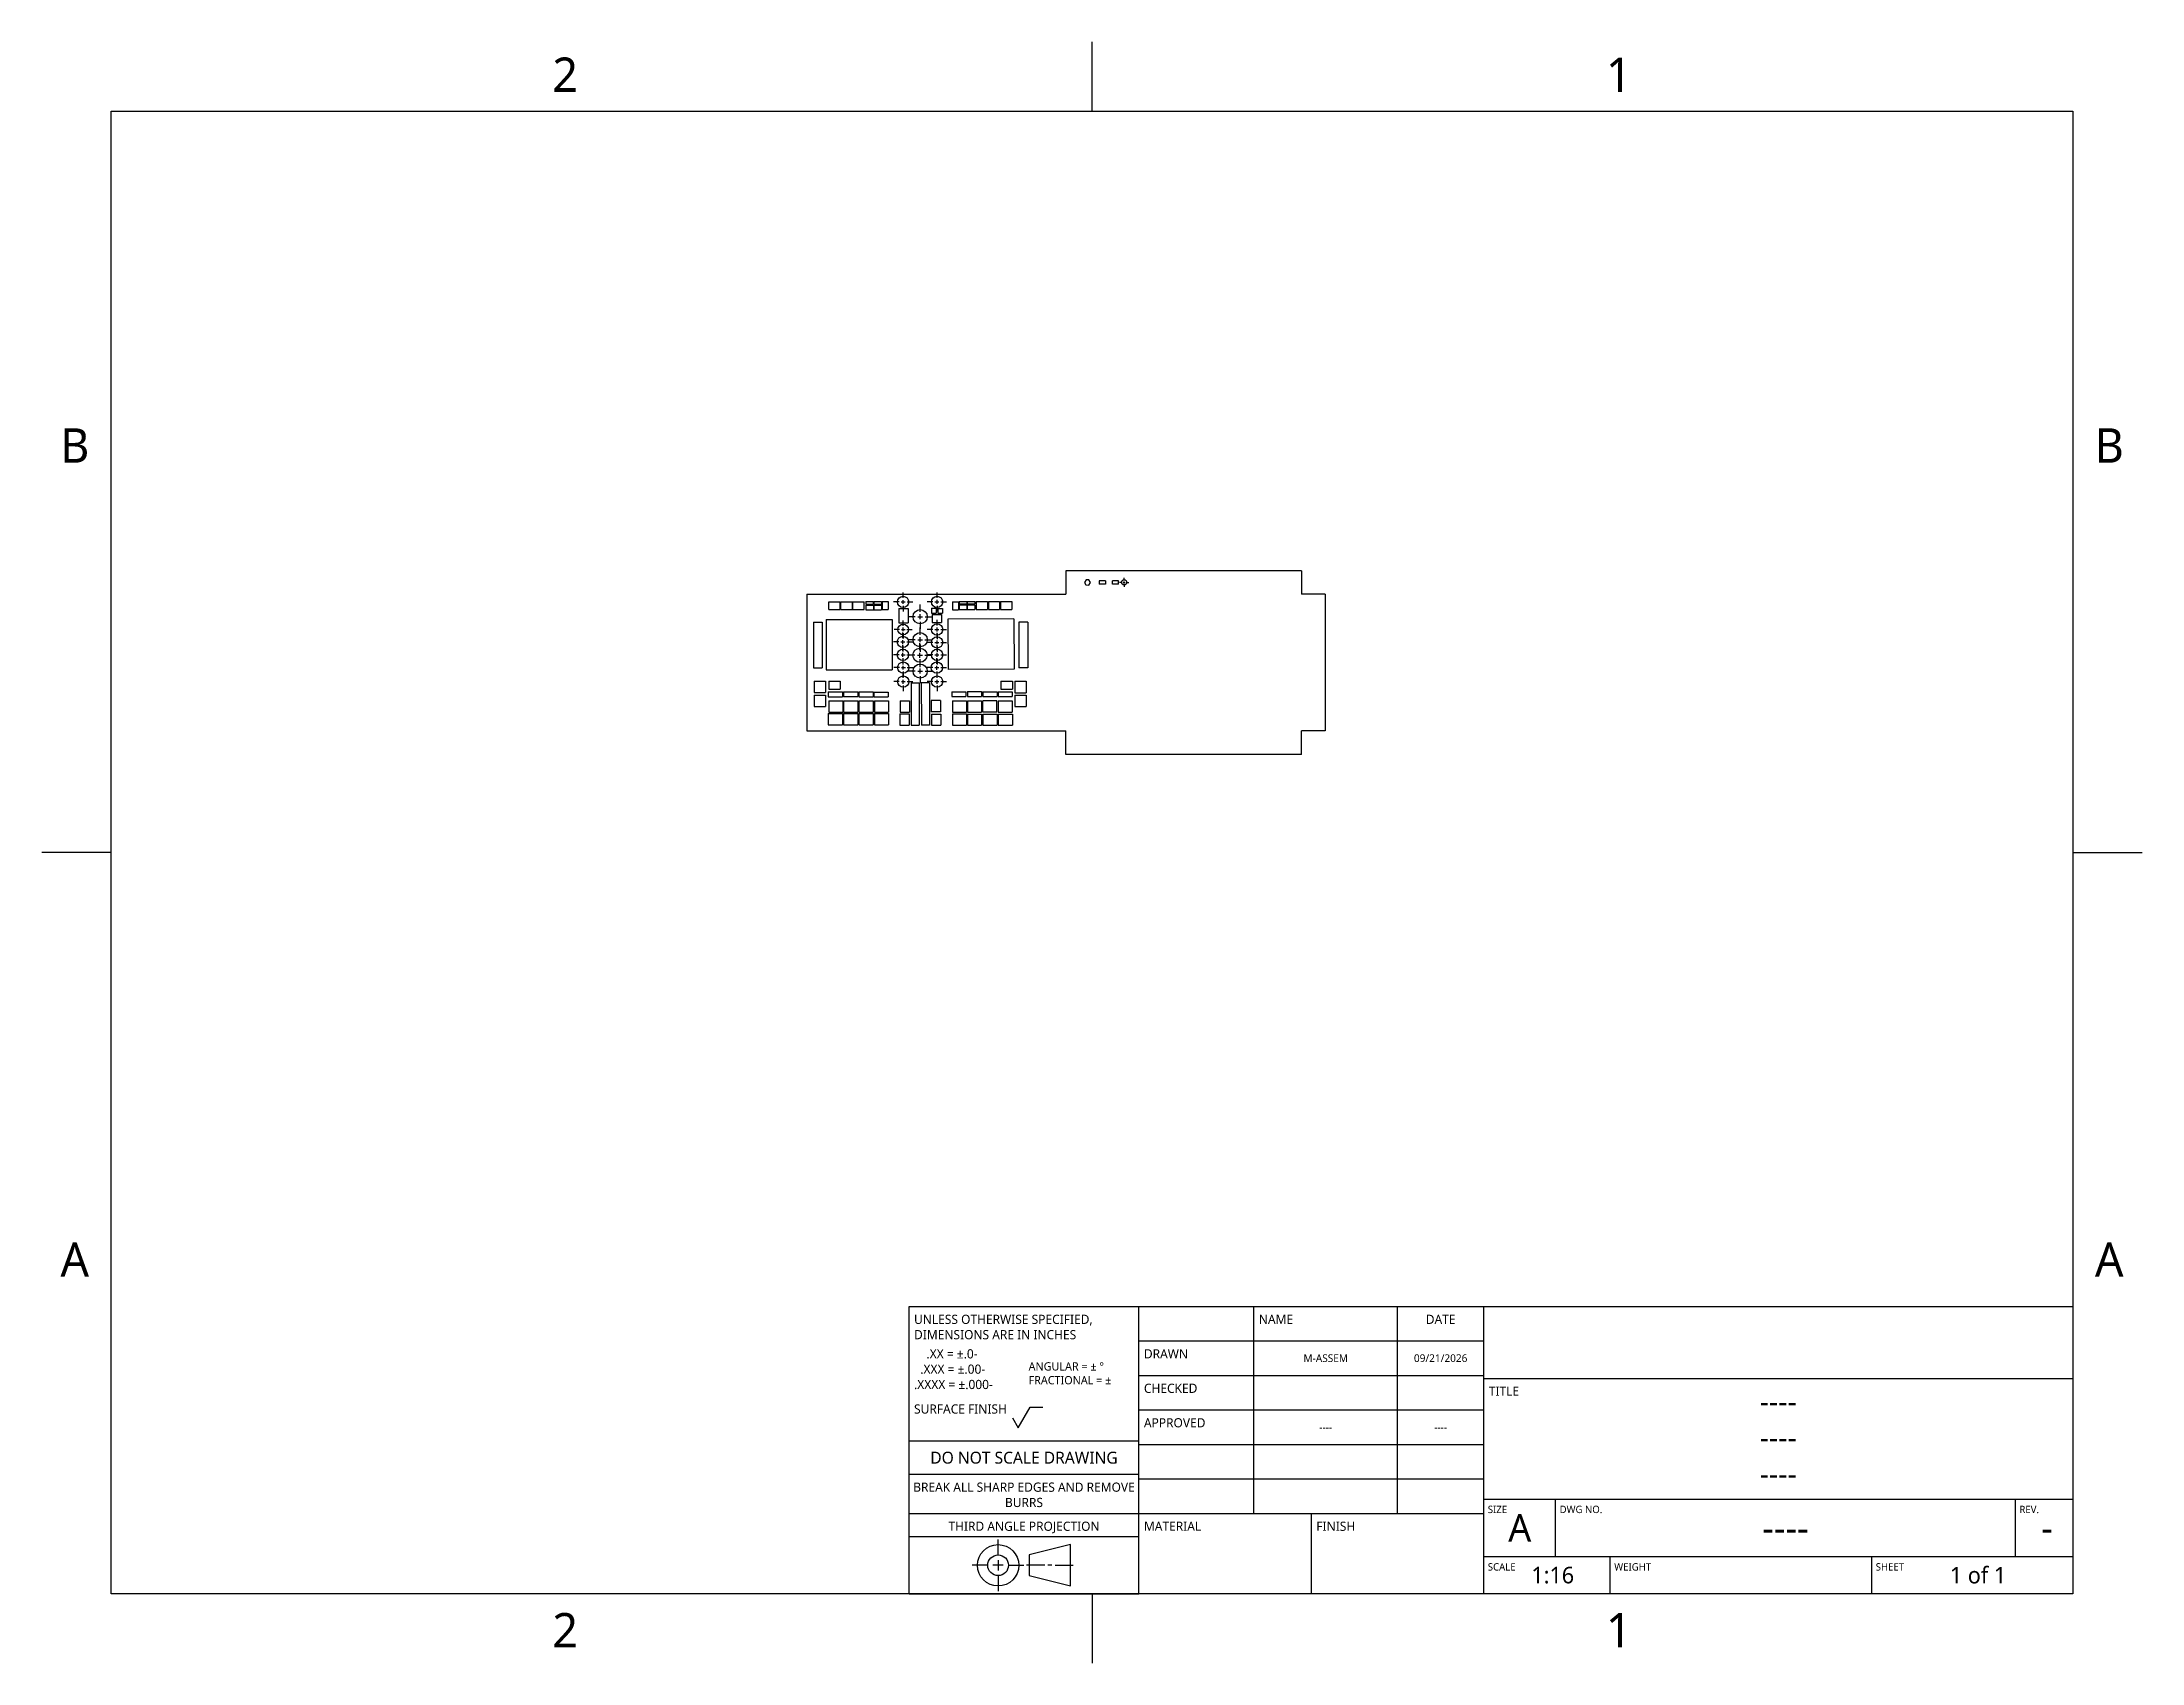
# Model space of a CAD drawing. Extents: x 0 to 11, y 0 to 8.5.
import ezdxf

# ---------------------------------------------------------------- set-up
doc = ezdxf.new("R2010")
doc.units = 0
doc.header["$LTSCALE"] = 0.5
doc.header["$MEASUREMENT"] = 0
doc.linetypes.add('CENTER', pattern=[0.72, 0.45, -0.09, 0.09, -0.09])
for name, color, linetype in [('BORDER_FRAME', 7, 'CONTINUOUS'), ('BORDER_ZONES', 7, 'CONTINUOUS'), ('CENTERMARKS', 7, 'CONTINUOUS'), ('TITLE_BLOCK', 7, 'CONTINUOUS'), ('VISIBLE', 7, 'CONTINUOUS')]:
    doc.layers.add(name, color=color, linetype=linetype)
doc.styles.add('ONSHAPE-STANDARD', font='NotoSans-Regular.ttf')
doc.styles.add('ONSHAPE-STANDARD-FIELDS', font='')
doc.styles.get('ONSHAPE-STANDARD-FIELDS').set_extended_font_data('Noto Sans')

msp = doc.modelspace()

# ---------------------------------------------------------------- linework, layer by layer
at = {"layer": 'BORDER_FRAME'}
for p, q in [((0.399, 0.38), (0.399, 8.12)), ((0.399, 8.12), (10.639, 8.12)), ((10.639, 8.12), (10.639, 0.38)), ((10.639, 0.38), (0.399, 0.38))]:
    msp.add_line(p, q, dxfattribs=at)
at = {"layer": 'BORDER_ZONES'}
for p, q in [((5.519, 8.12), (5.519, 8.481)), ((0.399, 4.25), (0.038, 4.25)), ((10.639, 4.25), (11, 4.25)), ((5.519, 0.38), (5.519, 0.019))]:
    msp.add_line(p, q, dxfattribs=at)
at = {"layer": 'CENTERMARKS', "linetype": 'CENTER'}
for p, q in [((4.533, 5.579), (4.533, 5.608)), ((4.71, 5.579), (4.71, 5.608)), ((5.677, 5.66), (5.663, 5.66)), ((5.687, 5.67), (5.687, 5.684)), ((5.687, 5.65), (5.687, 5.636)), ((5.697, 5.66), (5.711, 5.66)), ((4.513, 5.558), (4.483, 5.558)), ((4.533, 5.537), (4.533, 5.508)), ((4.554, 5.558), (4.584, 5.558)), ((4.596, 5.481), (4.559, 5.481)), ((4.622, 5.507), (4.622, 5.544)), ((4.648, 5.481), (4.685, 5.481)), ((4.689, 5.558), (4.659, 5.558)), ((4.71, 5.538), (4.71, 5.508)), ((4.73, 5.558), (4.76, 5.558)), ((4.514, 5.414), (4.486, 5.414)), ((4.532, 5.369), (4.532, 5.399)), ((4.533, 5.434), (4.533, 5.461)), ((4.533, 5.395), (4.533, 5.367)), ((4.553, 5.414), (4.581, 5.414)), ((4.622, 5.455), (4.622, 5.418)), ((4.622, 5.387), (4.622, 5.424)), ((4.689, 5.414), (4.659, 5.414)), ((4.71, 5.435), (4.71, 5.464)), ((4.71, 5.368), (4.71, 5.397)), ((4.71, 5.393), (4.71, 5.364)), ((4.73, 5.414), (4.76, 5.414)), ((4.511, 5.349), (4.482, 5.349)), ((4.512, 5.282), (4.482, 5.282)), ((4.532, 5.303), (4.532, 5.332)), ((4.532, 5.328), (4.532, 5.299)), ((4.534, 5.236), (4.534, 5.265)), ((4.552, 5.349), (4.582, 5.349)), ((4.553, 5.282), (4.583, 5.282)), ((4.595, 5.28), (4.558, 5.28)), ((4.596, 5.361), (4.559, 5.361)), ((4.621, 5.306), (4.621, 5.343)), ((4.622, 5.335), (4.622, 5.298)), ((4.646, 5.28), (4.683, 5.28)), ((4.647, 5.361), (4.684, 5.361)), ((4.689, 5.347), (4.66, 5.347)), ((4.689, 5.282), (4.66, 5.282)), ((4.709, 5.235), (4.709, 5.265)), ((4.71, 5.303), (4.71, 5.332)), ((4.71, 5.326), (4.71, 5.297)), ((4.73, 5.347), (4.76, 5.347)), ((4.73, 5.282), (4.76, 5.282)), ((4.514, 5.215), (4.484, 5.215)), ((4.532, 5.261), (4.532, 5.232)), ((4.534, 5.194), (4.534, 5.165)), ((4.534, 5.162), (4.534, 5.192)), ((4.555, 5.215), (4.585, 5.215)), ((4.596, 5.197), (4.56, 5.197)), ((4.621, 5.254), (4.621, 5.217)), ((4.622, 5.223), (4.622, 5.26)), ((4.622, 5.171), (4.622, 5.134)), ((4.648, 5.197), (4.685, 5.197)), ((4.689, 5.215), (4.659, 5.215)), ((4.709, 5.194), (4.709, 5.164)), ((4.71, 5.261), (4.71, 5.232)), ((4.71, 5.162), (4.71, 5.192)), ((4.73, 5.215), (4.76, 5.215)), ((4.513, 5.142), (4.484, 5.142)), ((4.534, 5.121), (4.534, 5.092)), ((4.555, 5.142), (4.584, 5.142)), ((4.689, 5.142), (4.659, 5.142)), ((4.71, 5.121), (4.71, 5.092)), ((4.73, 5.142), (4.76, 5.142))]:
    msp.add_line(p, q, dxfattribs=at)
at = {"layer": 'CENTERMARKS', "linetype": 'CONTINUOUS'}
for p, q in [((5.682, 5.66), (5.692, 5.66)), ((5.687, 5.655), (5.687, 5.665)), ((4.523, 5.558), (4.544, 5.558)), ((4.533, 5.548), (4.533, 5.568)), ((4.609, 5.481), (4.635, 5.481)), ((4.622, 5.468), (4.622, 5.494)), ((4.699, 5.558), (4.72, 5.558)), ((4.71, 5.548), (4.71, 5.569)), ((4.524, 5.414), (4.543, 5.414)), ((4.533, 5.405), (4.533, 5.424)), ((4.622, 5.348), (4.622, 5.374)), ((4.699, 5.414), (4.72, 5.414)), ((4.71, 5.404), (4.71, 5.424)), ((4.521, 5.349), (4.542, 5.349)), ((4.522, 5.282), (4.543, 5.282)), ((4.532, 5.338), (4.532, 5.359)), ((4.532, 5.272), (4.532, 5.292)), ((4.608, 5.28), (4.634, 5.28)), ((4.609, 5.361), (4.635, 5.361)), ((4.621, 5.267), (4.621, 5.293)), ((4.699, 5.347), (4.72, 5.347)), ((4.699, 5.282), (4.72, 5.282)), ((4.71, 5.337), (4.71, 5.357)), ((4.71, 5.272), (4.71, 5.292)), ((4.524, 5.215), (4.545, 5.215)), ((4.534, 5.205), (4.534, 5.225)), ((4.609, 5.197), (4.635, 5.197)), ((4.622, 5.184), (4.622, 5.21)), ((4.699, 5.215), (4.72, 5.215)), ((4.709, 5.204), (4.709, 5.225)), ((4.524, 5.142), (4.544, 5.142)), ((4.534, 5.131), (4.534, 5.152)), ((4.699, 5.142), (4.72, 5.142)), ((4.71, 5.131), (4.71, 5.152))]:
    msp.add_line(p, q, dxfattribs=at)
at = {"layer": 'TITLE_BLOCK'}
for p, q in [((4.564, 0.38), (4.564, 1.88)), ((4.564, 1.88), (5.764, 1.88)), ((5.764, 0.38), (5.764, 1.88)), ((5.764, 1.88), (7.564, 1.88)), ((6.364, 0.8), (6.364, 1.88)), ((7.114, 0.8), (7.114, 1.88)), ((7.564, 0.38), (7.564, 1.88)), ((7.564, 1.88), (10.639, 1.88)), ((5.764, 1.7), (7.564, 1.7)), ((5.764, 1.52), (7.564, 1.52)), ((7.564, 1.505), (10.639, 1.505)), ((5.134, 1.246), (5.197, 1.355)), ((5.197, 1.355), (5.263, 1.355)), ((5.764, 1.34), (7.564, 1.34)), ((5.104, 1.298), (5.134, 1.246)), ((4.564, 1.178), (5.764, 1.178)), ((5.764, 1.16), (7.564, 1.16)), ((4.564, 1.004), (5.764, 1.004)), ((5.764, 0.98), (7.564, 0.98)), ((4.564, 0.8), (5.764, 0.8)), ((5.764, 0.8), (7.564, 0.8)), ((6.664, 0.38), (6.664, 0.8)), ((7.564, 0.875), (10.639, 0.875)), ((7.939, 0.575), (7.939, 0.875)), ((10.339, 0.575), (10.339, 0.875)), ((4.564, 0.68), (5.764, 0.68)), ((5.029, 0.583), (5.029, 0.664)), ((5.029, 0.556), (5.029, 0.502)), ((5.407, 0.637), (5.191, 0.583)), ((5.191, 0.583), (5.191, 0.475)), ((5.407, 0.421), (5.407, 0.637)), ((7.564, 0.575), (10.639, 0.575)), ((8.224, 0.38), (8.224, 0.575)), ((9.589, 0.38), (9.589, 0.575)), ((4.975, 0.529), (4.894, 0.529)), ((5.056, 0.529), (5.002, 0.529)), ((5.029, 0.475), (5.029, 0.394)), ((5.083, 0.529), (5.164, 0.529)), ((5.272, 0.529), (5.177, 0.529)), ((5.191, 0.475), (5.407, 0.421)), ((5.31, 0.529), (5.288, 0.529)), ((5.326, 0.529), (5.42, 0.529)), ((4.564, 0.38), (5.764, 0.38))]:
    msp.add_line(p, q, dxfattribs=at)
for radius in [0.108, 0.054]:
    msp.add_circle((5.029, 0.529), radius, dxfattribs=at)
at = {"layer": 'VISIBLE'}
for p, q in [((5.383, 5.721), (5.383, 5.598)), ((6.613, 5.721), (5.383, 5.721)), ((6.613, 5.721), (6.613, 5.598)), ((4.03, 5.598), (4.03, 4.885)), ((4.03, 5.598), (5.383, 5.598)), ((5.488, 5.674), (5.48, 5.66)), ((5.48, 5.66), (5.487, 5.647)), ((5.487, 5.647), (5.503, 5.646)), ((5.503, 5.673), (5.488, 5.674)), ((5.511, 5.66), (5.503, 5.673)), ((5.503, 5.646), (5.511, 5.66)), ((5.557, 5.668), (5.557, 5.651)), ((5.589, 5.668), (5.557, 5.668)), ((5.589, 5.651), (5.557, 5.651)), ((5.589, 5.668), (5.589, 5.651)), ((5.658, 5.668), (5.626, 5.668)), ((5.626, 5.651), (5.626, 5.668)), ((5.658, 5.651), (5.626, 5.651)), ((5.658, 5.651), (5.658, 5.668)), ((6.736, 5.598), (6.613, 5.598)), ((6.736, 5.598), (6.736, 4.885)), ((4.145, 5.559), (4.204, 5.559)), ((4.145, 5.518), (4.145, 5.559)), ((4.145, 5.518), (4.204, 5.518)), ((4.204, 5.518), (4.204, 5.559)), ((4.208, 5.559), (4.268, 5.559)), ((4.208, 5.518), (4.208, 5.559)), ((4.208, 5.518), (4.268, 5.518)), ((4.268, 5.518), (4.268, 5.559)), ((4.271, 5.559), (4.33, 5.559)), ((4.271, 5.518), (4.271, 5.559)), ((4.271, 5.518), (4.33, 5.518)), ((4.33, 5.518), (4.33, 5.559)), ((4.338, 5.56), (4.377, 5.56)), ((4.338, 5.56), (4.338, 5.547)), ((4.338, 5.547), (4.377, 5.547)), ((4.338, 5.542), (4.378, 5.542)), ((4.338, 5.542), (4.338, 5.517)), ((4.338, 5.517), (4.378, 5.517)), ((4.377, 5.56), (4.377, 5.547)), ((4.378, 5.542), (4.378, 5.517)), ((4.38, 5.542), (4.42, 5.542)), ((4.38, 5.542), (4.38, 5.517)), ((4.38, 5.517), (4.42, 5.517)), ((4.381, 5.56), (4.42, 5.56)), ((4.381, 5.56), (4.381, 5.547)), ((4.381, 5.547), (4.42, 5.547)), ((4.42, 5.56), (4.42, 5.547)), ((4.42, 5.542), (4.42, 5.517)), ((4.423, 5.56), (4.455, 5.56)), ((4.423, 5.56), (4.423, 5.518)), ((4.423, 5.518), (4.455, 5.518)), ((4.455, 5.56), (4.455, 5.518)), ((4.51, 5.523), (4.56, 5.523)), ((4.51, 5.523), (4.51, 5.449)), ((4.56, 5.523), (4.56, 5.449)), ((4.681, 5.525), (4.706, 5.525)), ((4.681, 5.525), (4.681, 5.5)), ((4.681, 5.5), (4.706, 5.5)), ((4.684, 5.493), (4.734, 5.493)), ((4.684, 5.493), (4.684, 5.451)), ((4.706, 5.525), (4.706, 5.5)), ((4.714, 5.524), (4.738, 5.524)), ((4.714, 5.524), (4.714, 5.5)), ((4.714, 5.5), (4.738, 5.5)), ((4.734, 5.493), (4.734, 5.451)), ((4.738, 5.524), (4.738, 5.5)), ((4.79, 5.559), (4.822, 5.559)), ((4.79, 5.559), (4.79, 5.517)), ((4.79, 5.517), (4.822, 5.517)), ((4.822, 5.559), (4.822, 5.517)), ((4.826, 5.56), (4.866, 5.56)), ((4.826, 5.56), (4.826, 5.548)), ((4.826, 5.548), (4.866, 5.548)), ((4.826, 5.543), (4.866, 5.543)), ((4.826, 5.543), (4.826, 5.518)), ((4.826, 5.518), (4.866, 5.518)), ((4.866, 5.56), (4.866, 5.548)), ((4.866, 5.543), (4.866, 5.518)), ((4.868, 5.56), (4.907, 5.56)), ((4.868, 5.56), (4.868, 5.548)), ((4.868, 5.548), (4.907, 5.548)), ((4.868, 5.543), (4.907, 5.543)), ((4.868, 5.543), (4.868, 5.518)), ((4.868, 5.518), (4.907, 5.518)), ((4.907, 5.56), (4.907, 5.548)), ((4.907, 5.543), (4.907, 5.518)), ((4.914, 5.56), (4.973, 5.56)), ((4.914, 5.56), (4.914, 5.518)), ((4.914, 5.518), (4.973, 5.518)), ((4.973, 5.56), (4.973, 5.518)), ((4.978, 5.561), (5.037, 5.561)), ((4.978, 5.561), (4.978, 5.519)), ((4.978, 5.519), (5.037, 5.519)), ((5.037, 5.561), (5.037, 5.519)), ((5.042, 5.56), (5.101, 5.56)), ((5.042, 5.56), (5.042, 5.518)), ((5.042, 5.518), (5.101, 5.518)), ((5.101, 5.56), (5.101, 5.518)), ((4.065, 5.452), (4.111, 5.452)), ((4.065, 5.452), (4.065, 5.214)), ((4.111, 5.452), (4.111, 5.214)), ((4.131, 5.467), (4.476, 5.467)), ((4.131, 5.467), (4.131, 5.204)), ((4.476, 5.467), (4.476, 5.204)), ((4.51, 5.449), (4.56, 5.449)), ((4.684, 5.451), (4.734, 5.451)), ((5.111, 5.47), (4.767, 5.468)), ((4.767, 5.468), (4.768, 5.205)), ((5.111, 5.47), (5.113, 5.207)), ((5.137, 5.452), (5.137, 5.214)), ((5.184, 5.452), (5.137, 5.452)), ((5.184, 5.452), (5.184, 5.214)), ((4.065, 5.214), (4.111, 5.214)), ((4.131, 5.204), (4.476, 5.204)), ((5.113, 5.207), (4.768, 5.205)), ((5.184, 5.214), (5.137, 5.214)), ((4.068, 5.144), (4.127, 5.144)), ((4.068, 5.144), (4.068, 5.085)), ((4.068, 5.085), (4.127, 5.085)), ((4.068, 5.072), (4.127, 5.072)), ((4.068, 5.072), (4.068, 5.013)), ((4.127, 5.144), (4.127, 5.085)), ((4.127, 5.072), (4.127, 5.013)), ((4.142, 5.088), (4.216, 5.088)), ((4.142, 5.088), (4.142, 5.063)), ((4.142, 5.063), (4.216, 5.063)), ((4.145, 5.144), (4.204, 5.144)), ((4.145, 5.144), (4.145, 5.102)), ((4.145, 5.102), (4.204, 5.102)), ((4.204, 5.144), (4.204, 5.102)), ((4.216, 5.088), (4.216, 5.063)), ((4.222, 5.088), (4.296, 5.088)), ((4.222, 5.088), (4.222, 5.064)), ((4.222, 5.064), (4.296, 5.064)), ((4.296, 5.088), (4.296, 5.064)), ((4.302, 5.088), (4.376, 5.088)), ((4.302, 5.088), (4.302, 5.063)), ((4.302, 5.063), (4.376, 5.063)), ((4.376, 5.088), (4.376, 5.063)), ((4.381, 5.087), (4.455, 5.087)), ((4.381, 5.087), (4.381, 5.063)), ((4.381, 5.063), (4.455, 5.063)), ((4.455, 5.087), (4.455, 5.063)), ((4.575, 5.136), (4.616, 5.136)), ((4.575, 5.136), (4.575, 4.914)), ((4.616, 5.136), (4.616, 4.914)), ((4.628, 5.136), (4.629, 4.914)), ((4.67, 5.136), (4.628, 5.136)), ((4.67, 5.136), (4.671, 4.914)), ((4.68, 5.043), (4.68, 4.984)), ((4.729, 5.043), (4.68, 5.043)), ((4.729, 5.043), (4.729, 4.984)), ((4.787, 5.089), (4.861, 5.089)), ((4.787, 5.089), (4.787, 5.064)), ((4.787, 5.064), (4.861, 5.064)), ((4.861, 5.089), (4.861, 5.064)), ((4.869, 5.09), (4.943, 5.09)), ((4.869, 5.09), (4.869, 5.065)), ((4.869, 5.065), (4.943, 5.065)), ((4.943, 5.09), (4.943, 5.065)), ((4.95, 5.089), (5.024, 5.089)), ((4.95, 5.089), (4.95, 5.065)), ((4.95, 5.065), (5.024, 5.065)), ((5.024, 5.089), (5.024, 5.065)), ((5.029, 5.089), (5.103, 5.089)), ((5.029, 5.089), (5.029, 5.064)), ((5.029, 5.064), (5.103, 5.064)), ((5.043, 5.144), (5.104, 5.144)), ((5.043, 5.144), (5.043, 5.102)), ((5.043, 5.102), (5.104, 5.102)), ((5.103, 5.089), (5.103, 5.064)), ((5.104, 5.144), (5.104, 5.102)), ((5.117, 5.144), (5.176, 5.144)), ((5.117, 5.144), (5.117, 5.084)), ((5.117, 5.084), (5.176, 5.084)), ((5.117, 5.072), (5.176, 5.072)), ((5.117, 5.072), (5.117, 5.013)), ((5.176, 5.144), (5.176, 5.084)), ((5.176, 5.072), (5.176, 5.013)), ((4.068, 5.013), (4.127, 5.013)), ((4.142, 4.975), (4.216, 4.975)), ((4.142, 4.975), (4.142, 4.916)), ((4.145, 5.042), (4.218, 5.042)), ((4.145, 5.042), (4.145, 4.983)), ((4.145, 4.983), (4.218, 4.983)), ((4.216, 4.975), (4.216, 4.916)), ((4.218, 5.042), (4.218, 4.983)), ((4.222, 5.042), (4.296, 5.042)), ((4.222, 5.042), (4.222, 4.983)), ((4.222, 4.983), (4.296, 4.983)), ((4.222, 4.975), (4.296, 4.975)), ((4.222, 4.975), (4.222, 4.916)), ((4.296, 5.042), (4.296, 4.983)), ((4.296, 4.975), (4.296, 4.916)), ((4.302, 5.042), (4.376, 5.042)), ((4.302, 5.042), (4.302, 4.983)), ((4.302, 4.983), (4.376, 4.983)), ((4.302, 4.975), (4.376, 4.975)), ((4.302, 4.975), (4.302, 4.916)), ((4.376, 5.042), (4.376, 4.983)), ((4.376, 4.975), (4.376, 4.916)), ((4.383, 5.042), (4.457, 5.042)), ((4.383, 5.042), (4.383, 4.983)), ((4.383, 4.983), (4.457, 4.983)), ((4.383, 4.975), (4.457, 4.975)), ((4.383, 4.975), (4.383, 4.916)), ((4.457, 5.042), (4.457, 4.983)), ((4.457, 4.975), (4.457, 4.916)), ((4.516, 4.974), (4.565, 4.974)), ((4.516, 4.974), (4.516, 4.914)), ((4.517, 5.042), (4.566, 5.042)), ((4.517, 5.042), (4.517, 4.983)), ((4.517, 4.983), (4.566, 4.983)), ((4.565, 4.974), (4.565, 4.914)), ((4.566, 5.042), (4.566, 4.983)), ((4.729, 4.984), (4.68, 4.984)), ((4.681, 4.973), (4.73, 4.973)), ((4.681, 4.973), (4.681, 4.914)), ((4.73, 4.973), (4.73, 4.914)), ((4.79, 5.042), (4.864, 5.042)), ((4.79, 5.042), (4.79, 4.983)), ((4.79, 4.983), (4.864, 4.983)), ((4.79, 4.974), (4.864, 4.974)), ((4.79, 4.974), (4.79, 4.915)), ((4.864, 5.042), (4.864, 4.983)), ((4.864, 4.974), (4.864, 4.915)), ((4.869, 5.042), (4.943, 5.042)), ((4.869, 5.042), (4.869, 4.983)), ((4.869, 4.983), (4.943, 4.983)), ((4.869, 4.973), (4.943, 4.973)), ((4.869, 4.973), (4.869, 4.914)), ((4.943, 5.042), (4.943, 4.983)), ((4.943, 4.973), (4.943, 4.914)), ((5.023, 5.042), (4.95, 5.042)), ((4.95, 4.983), (4.95, 5.042)), ((5.023, 4.983), (4.95, 4.983)), ((4.95, 4.973), (5.024, 4.973)), ((4.95, 4.973), (4.95, 4.914)), ((5.023, 4.983), (5.023, 5.042)), ((5.024, 4.973), (5.024, 4.914)), ((5.029, 5.042), (5.103, 5.042)), ((5.029, 5.042), (5.029, 4.983)), ((5.029, 4.983), (5.103, 4.983)), ((5.03, 4.973), (5.104, 4.973)), ((5.03, 4.973), (5.03, 4.914)), ((5.103, 5.042), (5.103, 4.983)), ((5.104, 4.973), (5.104, 4.914)), ((5.117, 5.013), (5.176, 5.013)), ((4.03, 4.885), (5.383, 4.885)), ((4.142, 4.916), (4.216, 4.916)), ((4.222, 4.916), (4.296, 4.916)), ((4.302, 4.916), (4.376, 4.916)), ((4.383, 4.916), (4.457, 4.916)), ((4.516, 4.914), (4.565, 4.914)), ((4.575, 4.914), (4.616, 4.914)), ((4.671, 4.914), (4.629, 4.914)), ((4.681, 4.914), (4.73, 4.914)), ((4.79, 4.915), (4.864, 4.915)), ((4.869, 4.914), (4.943, 4.914)), ((4.95, 4.914), (5.024, 4.914)), ((5.03, 4.914), (5.104, 4.914)), ((5.383, 4.762), (5.383, 4.885)), ((6.736, 4.885), (6.613, 4.885)), ((6.613, 4.762), (6.613, 4.885)), ((6.613, 4.762), (5.383, 4.762))]:
    msp.add_line(p, q, dxfattribs=at)
for centre, radius in [((5.687, 5.66), 0.014), ((4.533, 5.558), 0.0295), ((4.622, 5.481), 0.0369), ((4.71, 5.558), 0.0295), ((4.532, 5.349), 0.0295), ((4.533, 5.414), 0.0277), ((4.622, 5.361), 0.0369), ((4.71, 5.414), 0.0295), ((4.71, 5.347), 0.0295), ((4.532, 5.282), 0.0295), ((4.621, 5.28), 0.0369), ((4.71, 5.282), 0.0295), ((4.534, 5.215), 0.0295), ((4.534, 5.142), 0.0295), ((4.622, 5.197), 0.0369), ((4.709, 5.215), 0.0295), ((4.71, 5.142), 0.0295)]:
    msp.add_circle(centre, radius, dxfattribs=at)

# ---------------------------------------------------------------- texts
at = {"layer": 'BORDER_ZONES', "char_height": 0.18, "attachment_point": 5, "style": 'ONSHAPE-STANDARD'}
for s, insert in [('2', (2.769, 8.31)), ('1', (8.269, 8.31)), ('B', (0.209, 6.375)), ('B', (10.829, 6.375)), ('A', (0.209, 2.125)), ('A', (10.829, 2.125)), ('2', (2.769, 0.19)), ('1', (8.269, 0.19))]:
    msp.add_mtext(s, dxfattribs=dict(at, insert=insert))
at = {"layer": 'TITLE_BLOCK'}
for s, insert, char_height, width, attachment_point, style in [('UNLESS OTHERWISE SPECIFIED, DIMENSIONS ARE IN INCHES', (4.59, 1.837), 0.048, 1.176, 1, 'ONSHAPE-STANDARD'), ('NAME', (6.39, 1.837), 0.048, 0.735, 1, 'ONSHAPE-STANDARD'), ('DATE', (7.339, 1.837), 0.048, 0.441, 2, 'ONSHAPE-STANDARD'), ('    .XX = ±.0-^J  .XXX = ±.00-^J.XXXX = ±.000-', (4.59, 1.657), 0.048, 0.588, 1, 'ONSHAPE-STANDARD'), ('DRAWN', (5.79, 1.657), 0.048, 0.588, 1, 'ONSHAPE-STANDARD'), ('^JANGULAR = ± °^JFRACTIONAL = ±', (5.188, 1.661), 0.0432, 0.588, 1, 'ONSHAPE-STANDARD'), ('M-ASSEM', (6.739, 1.61), 0.0403, 0.75, 5, 'ONSHAPE-STANDARD-FIELDS'), ('09/21/2026', (7.339, 1.61), 0.0403, 0.45, 5, 'ONSHAPE-STANDARD-FIELDS'), ('CHECKED', (5.79, 1.477), 0.048, 0.588, 1, 'ONSHAPE-STANDARD'), ('TITLE', (7.59, 1.462), 0.048, 0.3675, 1, 'ONSHAPE-STANDARD'), ('SURFACE FINISH', (4.59, 1.369), 0.048, 0.588, 1, 'ONSHAPE-STANDARD'), ('----', (9.101, 1.385), 0.1152, 2.775, 5, 'ONSHAPE-STANDARD-FIELDS'), ('APPROVED', (5.79, 1.297), 0.048, 0.588, 1, 'ONSHAPE-STANDARD'), ('----', (6.739, 1.25), 0.0403, 0.75, 5, 'ONSHAPE-STANDARD-FIELDS'), ('----', (7.339, 1.25), 0.0403, 0.45, 5, 'ONSHAPE-STANDARD-FIELDS'), ('DO NOT SCALE DRAWING', (5.164, 1.122), 0.0624, 1.176, 2, 'ONSHAPE-STANDARD'), ('----', (9.101, 1.196), 0.1152, 2.775, 5, 'ONSHAPE-STANDARD-FIELDS'), ('----', (9.101, 1.007), 0.1152, 2.775, 5, 'ONSHAPE-STANDARD-FIELDS'), ('BREAK ALL SHARP EDGES AND REMOVE BURRS', (5.164, 0.961), 0.048, 1.176, 2, 'ONSHAPE-STANDARD'), ('SIZE', (7.585, 0.84), 0.0384, 0.3675, 1, 'ONSHAPE-STANDARD'), ('A', (7.752, 0.725), 0.144, 0.375, 5, 'ONSHAPE-STANDARD-FIELDS'), ('DWG NO.', (7.96, 0.84), 0.0384, 2.352, 1, 'ONSHAPE-STANDARD'), ('REV.', (10.36, 0.84), 0.0384, 0.294, 1, 'ONSHAPE-STANDARD'), ('THIRD ANGLE PROJECTION', (5.164, 0.757), 0.048, 1.176, 2, 'ONSHAPE-STANDARD'), ('MATERIAL', (5.79, 0.757), 0.048, 0.882, 1, 'ONSHAPE-STANDARD'), ('FINISH', (6.69, 0.757), 0.048, 0.882, 1, 'ONSHAPE-STANDARD'), ('----', (9.139, 0.725), 0.144, 2.4, 5, 'ONSHAPE-STANDARD-FIELDS'), ('-', (10.504, 0.725), 0.144, 0.27, 5, 'ONSHAPE-STANDARD-FIELDS'), ('SCALE', (7.585, 0.54), 0.0384, 0.6468, 1, 'ONSHAPE-STANDARD'), ('1:16', (7.924, 0.477), 0.0864, 0.6, 5, 'ONSHAPE-STANDARD-FIELDS'), ('WEIGHT', (8.245, 0.54), 0.0384, 1.3377, 1, 'ONSHAPE-STANDARD'), ('SHEET', (9.61, 0.54), 0.0384, 1.029, 1, 'ONSHAPE-STANDARD'), ('1 of 1', (10.144, 0.477), 0.0864, 0.99, 5, 'ONSHAPE-STANDARD-FIELDS')]:
    msp.add_mtext(s, dxfattribs=dict(at, insert=insert, char_height=char_height, width=width, attachment_point=attachment_point, style=style))

doc.saveas('drawing.dxf')
